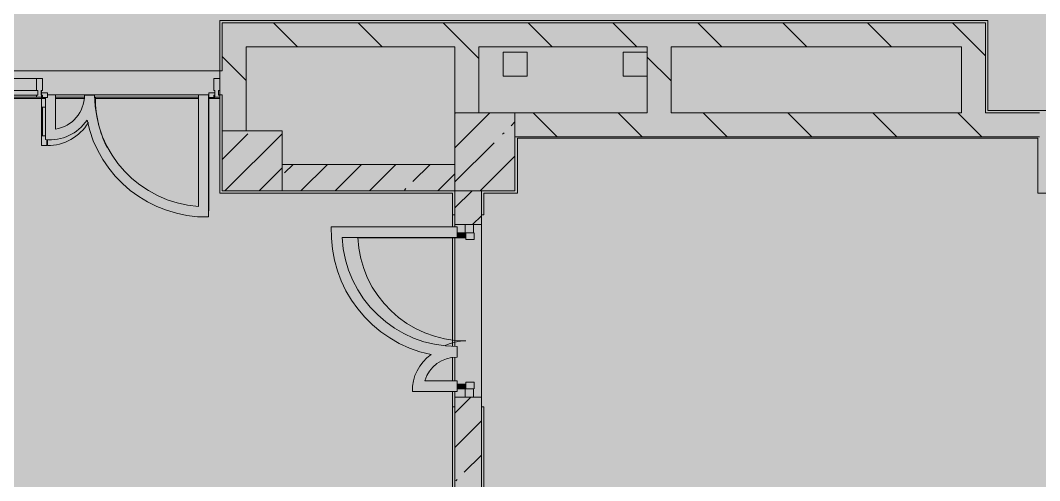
# Model space of a CAD drawing. Header units: millimetres. Extents: x 35355 to 234366, y -8553 to 29000.
# Drawn here: x 179216 to 187706, y 8484 to 12321 of the extents above; entities that cross this region are included whole.
import ezdxf

# ---------------------------------------------------------------- set-up
doc = ezdxf.new("R2010")
doc.units = ezdxf.units.MM
doc.layers.add('A-DETL-GENF-2', color=7, linetype='Continuous', lineweight=9, true_color=0xc0c0c0, transparency=0.4)
for name, color, linetype, lineweight, true_color in [('A-DETL-GENF-4', 7, 'Continuous', 5, 0xb7b7b7), ('A-DETL-GENF-5', 7, 'Continuous', 5, 0xe2e2e2), ('A-DOOR-4', 7, 'Continuous', 5, 0xe2e2e2), ('A-DOOR-5', 7, 'Continuous', 5, 0xb7b7b7), ('A-FLOR-1', 7, 'Continuous', 5, 0xb7b7b7), ('A-GLAZ-CURT-2', 7, 'Continuous', 5, 0x737373), ('A-GLAZ-CWMG-2', 7, 'Continuous', 5, 0x737373), ('I-WALL-2', 7, 'Continuous', 5, 0x737373), ('S-COLS-2', 7, 'Continuous', 5, 0x737373)]:
    doc.layers.add(name, color=color, linetype=linetype, lineweight=lineweight, true_color=true_color)
doc.layers.add('I-WALL-3', color=7, linetype='Continuous', lineweight=5)
doc.layers.add('S-COLS-1', color=7, linetype='Continuous', lineweight=5)
pattern_1 = [(45, (107356.5, 0), (-285.1231, 285.1231), []), (45, (107641.6, 0), (-285.1231, 285.1231), [504.031, -100.806, 16.764, -84.042])]
pattern_2 = [(135, (107356.5, 0), (-353.5534, -353.5534), [])]

# ---------------------------------------------------------------- blocks, each defined once
blk = doc.blocks.new('BSC_Колонна _Прямоугольная - 650х500-23287315-3_6_2_птичка')
at = {"layer": 'S-COLS-1'}
h = blk.add_hatch(dxfattribs=at)
h.set_pattern_fill('FP_117', color=256, style=0, pattern_type=2)
h.set_pattern_definition([(135, (11225, -75730), (-285.1231, -285.1231), []), (135, (11225, -75444.88), (-285.1231, -285.1231), [504.031, -100.806, 16.764, -84.042])])
h.paths.add_polyline_path([(325, 120), (325, 250), (-325, 250), (-325, -250), (325, -250), (325, -219.7)])
at = {"layer": 'S-COLS-2'}
for p, q in [((325, 250), (-325, 250)), ((-325, 250), (-325, -250)), ((325, -250), (325, 250)), ((-325, -250), (325, -250))]:
    blk.add_line(p, q, dxfattribs=at)
blk = doc.blocks.new('BSC_Колонна _Прямоугольная - 500х500-V93-3_6_2_птичка')
at = {"layer": 'S-COLS-1'}
h = blk.add_hatch(dxfattribs=at)
h.set_pattern_fill('FP_118', color=256, style=0, pattern_type=2)
h.set_pattern_definition([(45, (-73790, -11150), (-285.1231, 285.1231), []), (45, (-73504.88, -11150), (-285.1231, 285.1231), [504.031, -100.806, 16.764, -84.042])])
h.paths.add_polyline_path([(250, -250), (250, 250), (-250, 250), (-250, -250), (-144, -250)])
at = {"layer": 'S-COLS-2'}
for p, q in [((250, 250), (-250, 250)), ((-250, 250), (-250, -250)), ((250, -250), (250, 250)), ((-250, -250), (250, -250))]:
    blk.add_line(p, q, dxfattribs=at)
blk = doc.blocks.new('Прямоугольный импост - 50 x 70 мм-32306832-3_6_2_птичка')
at = {"layer": 'A-GLAZ-CWMG-2'}
for p, q in [((-70, 35), (0, 35)), ((-70, -35), (-70, 35)), ((0, 35), (0, -35)), ((0, -35), (-70, -35))]:
    blk.add_line(p, q, dxfattribs=at)
blk = doc.blocks.new('Дверь_Витражная_остекление_ - ДВН_ДАО_Главный вход_1200 в свету Д-22 _п_-32306833-3_6_2_птичка')
at = {"layer": 'A-DOOR-4'}
for points in [[(-610, -35), (-610, -30), (-650, -35), (-650, -103), (-611.7, -103), (-610, -89.7)], [(650, -89.7), (650, -30), (610, -35), (610, -103), (650, -103)]]:
    blk.add_hatch(color=256, dxfattribs=at).paths.add_polyline_path(points)
at = {"layer": 'A-DETL-GENF-4'}
for p, q in [((-650, 40), (-595, 40)), ((-595, 40), (-595, -30)), ((650, 40), (595, 40)), ((595, 40), (595, -30)), ((-610, -30), (-650, -30)), ((-595, -30), (-650, -30)), ((-650, -35), (-650, -103)), ((-610, -930), (-610, -30)), ((595, -30), (650, -30)), ((610, -30), (610, -103)), ((650, -30), (610, -30)), ((650, -103), (650, -35))]:
    blk.add_line(p, q, dxfattribs=at)
at = {"layer": 'A-DOOR-5'}
for p, q in [((-650, -103), (-650, -35)), ((650, -103), (650, -35))]:
    blk.add_line(p, q, dxfattribs=at)
for centre, radius, start, end in [((-650, -30), 900, 272.47677, 0), ((650, -30), 400, 180, 205.34539)]:
    blk.add_arc(centre, radius, start, end, dxfattribs=at)
blk = doc.blocks.new('Прямоугольный импост - 50 x 70 мм-32306835-3_6_2_птичка')
at = {"layer": 'A-GLAZ-CWMG-2'}
for p, q in [((0, 35), (-70, 35)), ((-70, 35), (-70, -35)), ((0, -35), (0, 35)), ((-70, -35), (0, -35))]:
    blk.add_line(p, q, dxfattribs=at)
blk = doc.blocks.new('Дверь_Витражная_остекление_ - В-18-32468702-3_6_2_птичка')
at = {"layer": 'A-DETL-GENF-5'}
blk.add_hatch(color=256, dxfattribs=at).paths.add_polyline_path([(689.5, 420), (677.5, 420), (677.5, 369.7), (689.5, 369.5), (689.5, 20), (722.5, 20), (722.5, 420)])
at = {"layer": 'A-DETL-GENF-4'}
for p, q in [((-672.5, 965), (-672.5, 20)), ((-672.5, 965), (-672.5, 20)), ((722.5, 420), (677.5, 420)), ((677.5, 420), (677.5, 369.7)), ((722.5, 420), (677.5, 420)), ((677.5, 420), (677.5, 369.7)), ((722.5, 340), (689.5, 340)), ((712.5, 340), (712.5, 100)), ((722.5, 420), (722.5, 20)), ((722.5, 20), (722.5, 420)), ((722.5, 100), (689.5, 100))]:
    blk.add_line(p, q, dxfattribs=at)
at = {"layer": 'A-DOOR-5'}
for p, q in [((-672.5, 965), (-672.5, 20)), ((672.5, 420), (672.5, 369.8)), ((-672.5, 20), (-722.5, 20)), ((-722.5, 20), (-722.5, -20)), ((-672.5, -20), (-672.5, 20)), ((722.5, 20), (672.5, 20)), ((672.5, 20), (672.5, -20)), ((722.5, -20), (722.5, 20)), ((-722.5, -20), (-672.5, -20)), ((672.5, -20), (722.5, -20))]:
    blk.add_line(p, q, dxfattribs=at)
for centre, radius, start, end in [((-672.5, 20), 945, 15.85424, 26.17307), ((672.5, 20), 400, 90, 148.53811), ((-672.5, 20), 945, 360, 14.43128), ((672.5, 20), 400, 177.03782, 180)]:
    blk.add_arc(centre, radius, start, end, dxfattribs=at)
blk = doc.blocks.new('Системная панель - Стекло - 40мм-V226-3_6_2_птичка')
at = {"layer": 'A-GLAZ-CURT-2'}
for p, q in [((567, 0), (-567, 0)), ((-567, 0), (-567, -40)), ((567, -40), (567, 0)), ((-567, -40), (567, -40))]:
    blk.add_line(p, q, dxfattribs=at)
blk = doc.blocks.new('Прямоугольный импост - Импост структурный с накладкой - 160мм Темный-33326239-3_6_2_птичка')
at = {"layer": 'A-GLAZ-CWMG-2'}
for p, q in [((-25, 40), (-25, 140)), ((-25, 140), (25, 140)), ((25, 140), (25, 40)), ((-15, 40), (-25, 40)), ((-25, -17), (-25, 0)), ((-25, 0), (-15, 0)), ((-15, 0), (-15, 40)), ((15, 40), (15, 0)), ((25, 40), (15, 40)), ((15, 0), (25, 0)), ((25, 0), (25, -17)), ((25, -17), (-25, -17))]:
    blk.add_line(p, q, dxfattribs=at)
blk = doc.blocks.new('Прямоугольный импост - Импост структурный с накладкой - 160мм Темный-33326242-3_6_2_птичка')
at = {"layer": 'A-GLAZ-CWMG-2'}
for p, q in [((0, 140), (-50, 140)), ((-50, 140), (-50, 40)), ((0, 40), (0, 140)), ((-50, 40), (-40, 40)), ((-40, 0), (-50, 0)), ((-50, 0), (-50, -17)), ((-40, 40), (-40, 0)), ((-10, 0), (-10, 40)), ((-10, 40), (0, 40)), ((0, 0), (-10, 0)), ((0, -17), (0, 0)), ((-50, -17), (0, -17))]:
    blk.add_line(p, q, dxfattribs=at)
blk = doc.blocks.new('Прямоугольный импост - Импост структурный с накладкой - 160мм Темный-32468813-3_6_2_птичка')
at = {"layer": 'A-GLAZ-CWMG-2'}
for p, q in [((70880, 11837), (71994, 11837)), ((70880, 11680), (71994, 11680))]:
    blk.add_line(p, q, dxfattribs=at)
blk = doc.blocks.new('Прямоугольный импост - Импост структурный с накладкой - 160мм Темный-33326241-3_6_2_птичка')
at = {"layer": 'A-GLAZ-CWMG-2'}
for p, q in [((-25, 40), (-25, 140)), ((-25, 140), (25, 140)), ((25, 140), (25, 40)), ((-15, 40), (-25, 40)), ((-25, -17), (-25, 0)), ((-25, 0), (-15, 0)), ((-15, 0), (-15, 40)), ((15, 40), (15, 0)), ((25, 40), (15, 40)), ((15, 0), (25, 0)), ((25, 0), (25, -17)), ((25, -17), (-25, -17))]:
    blk.add_line(p, q, dxfattribs=at)

msp = doc.modelspace()

# ---------------------------------------------------------------- hatches: boundary and pattern name
at = {"layer": 'A-DETL-GENF-2'}
msp.add_hatch(color=256, dxfattribs=at).paths.add_polyline_path([(178205.9, -251.7), (183206.5, -251.7), (183206.5, 3288.3), (191926.5, 3288.3), (191926.5, 27348.3), (149266.5, 27348.3), (149266.5, 23888.3), (145666.6, 23888.3), (145666.6, -251.7), (177273.7, -251.7)])
at = {"layer": 'I-WALL-3'}
h = msp.add_hatch(dxfattribs=at)
h.set_pattern_fill('FP_98', color=256, style=0, pattern_type=2)
h.set_pattern_definition(pattern_2)
h.paths.add_polyline_path([(187056.5, 12100), (187056.5, 12300), (180896.5, 12300), (180896.5, 12100), (186595.5, 12100)])
h = msp.add_hatch(dxfattribs=at)
h.set_pattern_fill('FP_98', color=256, style=0, pattern_type=2)
h.set_pattern_definition(pattern_2)
h.paths.add_polyline_path([(187256.5, 11550), (187256.5, 12300), (187056.5, 12300), (187056.5, 11550)])
h = msp.add_hatch(dxfattribs=at)
h.set_pattern_fill('FP_98', color=256, style=0, pattern_type=2)
h.set_pattern_definition(pattern_2)
h.paths.add_polyline_path([(180896.5, 11400), (181096.5, 11400), (181096.5, 12100), (180896.5, 12100), (180896.5, 11700)])
h = msp.add_hatch(dxfattribs=at)
h.set_pattern_fill('FP_98', color=256, style=0, pattern_type=2)
h.set_pattern_definition(pattern_2)
h.paths.add_polyline_path([(182836.5, 11550), (183036.5, 11550), (183036.5, 12100), (182836.5, 12100)])
h = msp.add_hatch(dxfattribs=at)
h.set_pattern_fill('FP_98', color=256, style=0, pattern_type=2)
h.set_pattern_definition(pattern_2)
h.paths.add_polyline_path([(184637, 11550), (184637, 12100), (184437, 12100), (184437, 11550)])
h = msp.add_hatch(dxfattribs=at)
h.set_pattern_fill('FP_98', color=256, style=0, pattern_type=2)
h.set_pattern_definition(pattern_2)
h.paths.add_polyline_path([(178186.5, 11700), (178186.5, 11900), (178166.5, 11900), (178166.5, 11700)])
h.paths.add_polyline_path([(180876.5, 11700), (180896.5, 11700), (180896.5, 11900), (180876.5, 11900), (180876.5, 11800.5)])
h.paths.add_polyline_path([(177666.5, 11700), (177666.5, 11900), (177590.5, 11900), (177590.5, 11700)])
h.paths.add_polyline_path([(176110.5, 11700), (176110.5, 11900), (176006.5, 11900), (176006.5, 11700)])
h = msp.add_hatch(dxfattribs=at)
h.set_pattern_fill('FP_98', color=256, style=0, pattern_type=2)
h.set_pattern_definition(pattern_2)
h.paths.add_polyline_path([(184731.2, 11350), (187706.5, 11350), (187706.5, 11550), (183336.5, 11550), (183336.5, 11350), (183799, 11350)])
h = msp.add_hatch(dxfattribs=at)
h.set_pattern_fill('FP_95', color=256, style=0, pattern_type=2)
h.set_pattern_definition(pattern_1)
h.paths.add_polyline_path([(182836.5, 10900), (182836.5, 11120), (181396.5, 11120), (181396.5, 10900)])
h = msp.add_hatch(dxfattribs=at)
h.set_pattern_fill('FP_95', color=256, style=0, pattern_type=2)
h.set_pattern_definition(pattern_1)
h.paths.add_polyline_path([(182866.8, 7900), (183056.5, 7900), (183056.5, 9179), (182836.5, 9179), (182836.5, 7900)])
h.paths.add_polyline_path([(182836.5, 10619), (183056.5, 10619), (183056.5, 10900), (182836.5, 10900)])

# ---------------------------------------------------------------- linework, layer by layer
at = {"layer": 'A-FLOR-1'}
for p, q in [((180876.5, 11900), (180876.5, 12320)), ((180876.5, 12320), (187275.5, 12320)), ((187275.5, 12320), (187275.5, 11570)), ((183237, 12057), (183437, 12057)), ((183237, 11857), (183237, 12057)), ((183437, 12057), (183437, 11857)), ((184237, 12057), (184437, 12057)), ((184237, 11857), (184237, 12057)), ((183437, 11857), (183237, 11857)), ((184437, 11857), (184237, 11857)), ((178186.5, 11669), (179424.5, 11669)), ((179424.5, 11677), (179424.5, 11327.5)), ((179509.2, 11700), (179441.5, 11700)), ((179509.2, 11413.8), (179509.2, 11700)), ((179748.7, 11680), (179509.2, 11680)), ((179509.2, 11669), (179747.6, 11669)), ((179835.2, 11697.2), (179750.5, 11697.2)), ((180698.8, 11680), (179836.1, 11680)), ((179836.8, 11669), (180698.8, 11669)), ((180783.5, 11700), (180698.8, 11700)), ((180698.8, 11700), (180698.8, 10768.9)), ((180783.5, 10681.9), (180783.5, 11700)), ((180783.5, 11669), (180876.5, 11669)), ((180876.5, 10880), (180876.5, 11680)), ((180876.5, 11669), (180876.5, 11680)), ((187275.5, 11570), (190907, 11570)), ((187692.5, 11340), (183357.5, 11340)), ((183357.5, 11340), (183357.5, 10880)), ((187692.5, 10879), (187692.5, 11340)), ((182816.5, 10880), (180876.5, 10880)), ((182816.5, 10880), (182816.5, 10600.7)), ((183357.5, 10880), (183077.5, 10880)), ((183077.5, 10880), (183077.5, 10700)), ((191816.5, 10879), (187692.5, 10879)), ((182836.5, 10700), (182816.5, 10700)), ((183077.5, 10700), (183056.5, 10700)), ((182853.5, 10600.7), (181806.4, 10600.7)), ((182853.5, 10510.7), (182853.5, 10600.7)), ((181896.6, 10510.7), (182853.5, 10510.7)), ((182816.5, 9604.5), (182816.5, 10510.7)), ((182853.5, 9512.6), (182853.5, 9602.6)), ((182816.5, 9316.6), (182816.5, 9509.1)), ((182853.5, 9316.6), (182584.1, 9316.6)), ((182853.5, 9226.6), (182853.5, 9316.6)), ((182481.6, 9226.6), (182853.5, 9226.6)), ((182816.5, 9226.6), (182816.5, 8300)), ((182816.5, 9100), (182836.5, 9100)), ((183056.5, 9100), (183077.5, 9100)), ((183077.5, 9100), (183077.5, 4070))]:
    msp.add_line(p, q, dxfattribs=at)
for centre, radius, start, end in [((179463.4, 11697.2), 287, 279.17366, 0), ((180765.9, 11697.2), 930.7, 180, 265.86869), ((179463.4, 11697.2), 371.7, 263.98747, 326.07537), ((180765.9, 11697.2), 1015.4, 191.7891, 270.99569), ((182850.5, 10557.6), 1045, 177.63591, 258.21594), ((182850.5, 10557.6), 955, 182.81459, 270.17999), ((182850.5, 9233.6), 369, 125.33508, 181.08444), ((182850.5, 9233.6), 279, 89.3839, 162.68951)]:
    msp.add_arc(centre, radius, start, end, dxfattribs=at)
at = {"layer": 'I-WALL-2'}
for p, q in [((187256.5, 12300), (180896.5, 12300)), ((180896.5, 12300), (180896.5, 11900)), ((187256.5, 11550), (187256.5, 12300)), ((181096.5, 12100), (182836.5, 12100)), ((181096.5, 11400), (181096.5, 12100)), ((182836.5, 12100), (182836.5, 11550)), ((183036.5, 11550), (183036.5, 12100)), ((183036.5, 12100), (184437, 12100)), ((184437, 12100), (184437, 11550)), ((184637, 12100), (187056.5, 12100)), ((184637, 11550), (184637, 12100)), ((187056.5, 12100), (187056.5, 11550)), ((178166.5, 11900), (180896.5, 11900)), ((180876.5, 11900), (180876.5, 11700)), ((180698.8, 11700), (179509.2, 11700)), ((180866.5, 11700), (180896.5, 11700)), ((180896.5, 11700), (180896.5, 11400)), ((184437, 11550), (183336.5, 11550)), ((187056.5, 11550), (184637, 11550)), ((187706.5, 11550), (187256.5, 11550)), ((183336.5, 11350), (187706.5, 11350)), ((182836.5, 11120), (181396.5, 11120)), ((181396.5, 10900), (182836.5, 10900)), ((182836.5, 10900), (182836.5, 10600.7)), ((183056.5, 10900), (183056.5, 7900)), ((182836.5, 10619), (183056.5, 10619)), ((182836.5, 9603.5), (182836.5, 10510.7)), ((182836.5, 9316.6), (182836.5, 9511)), ((182836.5, 9226.6), (182836.5, 8280)), ((183056.5, 9179), (182836.5, 9179))]:
    msp.add_line(p, q, dxfattribs=at)

# ---------------------------------------------------------------- block references
at = {"layer": 'A-DOOR-5'}
for name, p, rotation in [('Дверь_Витражная_остекление_ - В-18-32468702-3_6_2_птичка', (180114, 11697), 180), ('Дверь_Витражная_остекление_ - ДВН_ДАО_Главный вход_1200 в свету Д-22 _п_-32306833-3_6_2_птичка', (182956.5, 9899), 269.9999999999994)]:
    msp.add_blockref(name, p, dxfattribs=dict(at, rotation=rotation))
at = {"layer": 'A-GLAZ-CURT-2', "rotation": 180}
msp.add_blockref('Системная панель - Стекло - 40мм-V226-3_6_2_птичка', (178793.5, 11697), dxfattribs=at)
at = {"layer": 'A-GLAZ-CWMG-2'}
for name, p in [('Прямоугольный импост - Импост структурный с накладкой - 160мм Темный-32468813-3_6_2_птичка', (107356.5, 0)), ('Прямоугольный импост - Импост структурный с накладкой - 160мм Темный-33326242-3_6_2_птичка', (180876.5, 11697))]:
    msp.add_blockref(name, p, dxfattribs=at)
at = {"layer": 'A-GLAZ-CWMG-2', "extrusion": (0, 0, -1)}
for name, p in [('Прямоугольный импост - Импост структурный с накладкой - 160мм Темный-33326239-3_6_2_птичка', (-179375.5, 11697)), ('Прямоугольный импост - Импост структурный с накладкой - 160мм Темный-33326241-3_6_2_птичка', (-179376.5, 11697))]:
    msp.add_blockref(name, p, dxfattribs=at)
at = {"layer": 'A-GLAZ-CWMG-2', "rotation": 89.99999999999942}
msp.add_blockref('Прямоугольный импост - 50 x 70 мм-32306835-3_6_2_птичка', (182956.5, 10619), dxfattribs=at)
at = {"layer": 'A-GLAZ-CWMG-2', "extrusion": (0, 0, -1), "rotation": 270.0000000000006}
msp.add_blockref('Прямоугольный импост - 50 x 70 мм-32306832-3_6_2_птичка', (-182956.5, 9179), dxfattribs=at)
at = {"layer": 'S-COLS-2', "rotation": 270.0000000000007}
msp.add_blockref('BSC_Колонна _Прямоугольная - 650х500-23287315-3_6_2_птичка', (183086.5, 11225), dxfattribs=at)
at = {"layer": 'S-COLS-2'}
msp.add_blockref('BSC_Колонна _Прямоугольная - 500х500-V93-3_6_2_птичка', (181146.5, 11150), dxfattribs=at)

doc.saveas('drawing.dxf')
